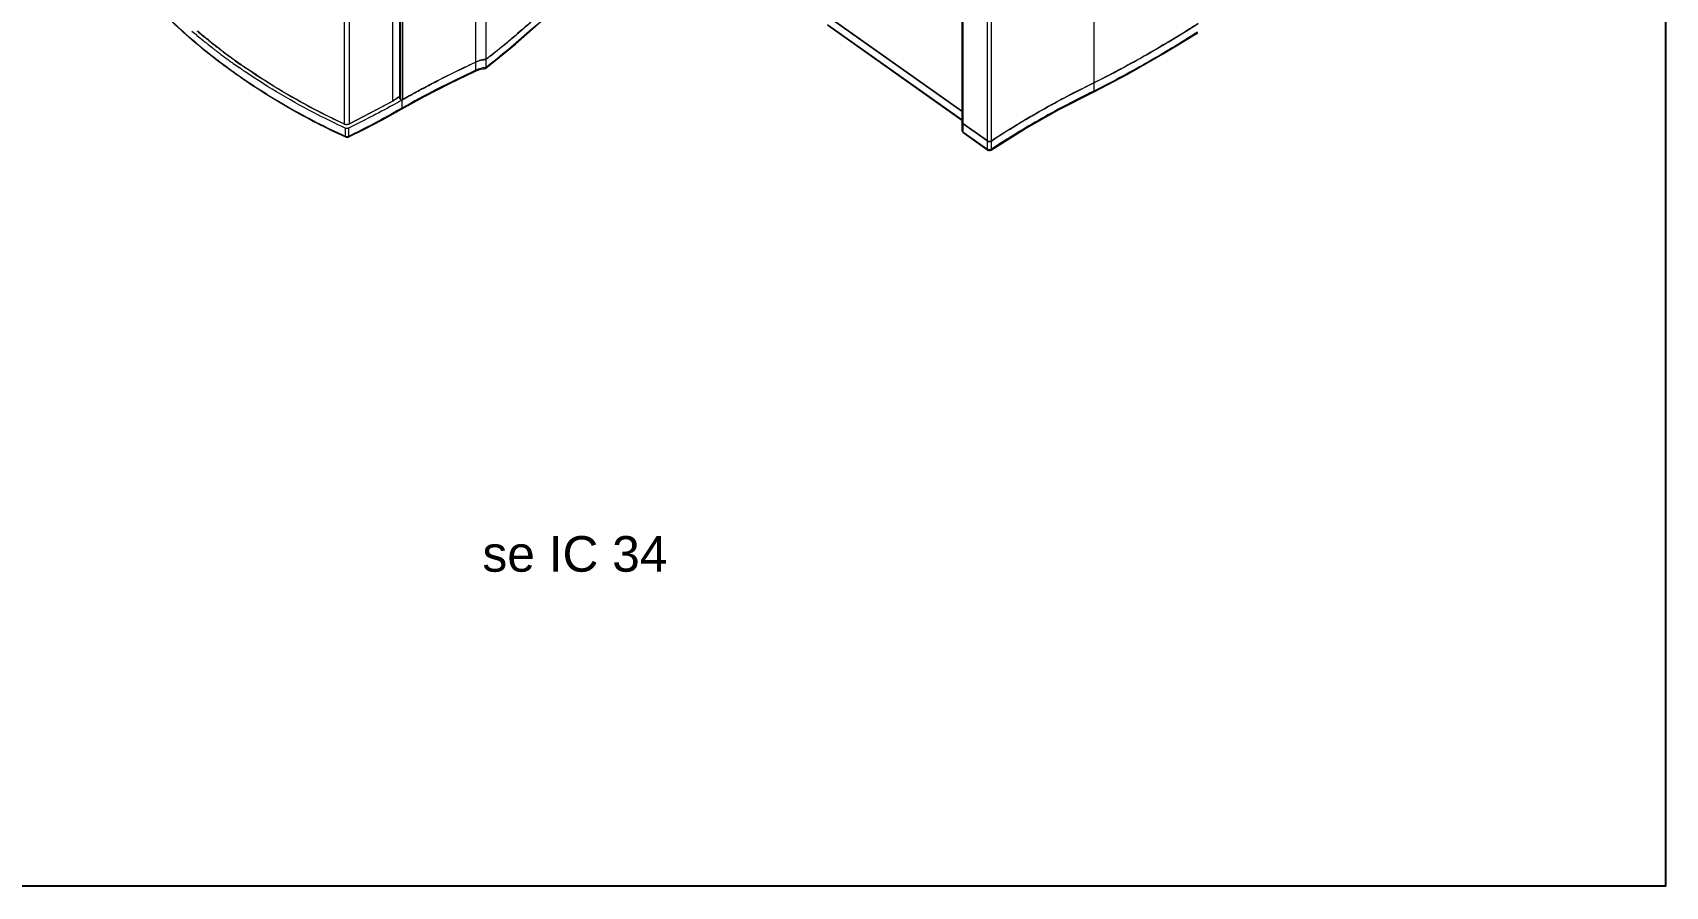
# Model space of a CAD drawing. Header units: millimetres. Extents: x 1177 to 2514, y 93 to 1038.
# Drawn here: x 1894 to 2514, y 93 to 417 of the extents above; entities that cross this region are included whole.
import ezdxf

# ---------------------------------------------------------------- set-up
doc = ezdxf.new("R2010")
doc.units = ezdxf.units.MM
doc.header["$LTSCALE"] = 0.1
doc.layers.get('0').update_dxf_attribs({"lineweight": 13})
doc.layers.add('图框', color=7, linetype='Continuous')
doc.styles.get("Standard").update_dxf_attribs({"font": 'arial.ttf'})

# ---------------------------------------------------------------- blocks, each defined once
blk = doc.blocks.new('A4-H')
at = {"layer": '图框'}
blk.add_lwpolyline([(0, 210.02), (297, 210.02), (297, 0), (0, 0)], close=True, dxfattribs=at)

msp = doc.modelspace()

# ---------------------------------------------------------------- linework, layer by layer
for p, q in [((2062.26, 406.07), (2062.26, 858.07)), ((2066, 859.03), (2066, 407.03)), ((2296.85, 850.15), (2296.85, 395.04)), ((2033.28, 843.18), (2033.28, 392.22)), ((2033.75, 391.88), (2033.75, 843.44)), ((2034.49, 391.86), (2034.49, 843.86)), ((2030.77, 391.24), (2030.77, 841.79)), ((2246.74, 838.41), (2246.74, 383.3)), ((2247.06, 837.86), (2247.06, 382.75)), ((2012.33, 382.53), (2012.33, 833.17)), ((2014.22, 382.57), (2014.22, 833.14)), ((2256.43, 373.02), (2256.43, 828.13)), ((2257.95, 376.11), (2257.95, 828.11)), ((2194.95, 424), (2246.74, 387.38)), ((2246.74, 387.38), (2195.73, 423.45)), ((1959.02, 415.68), (1958.7, 415.94)), ((1959.09, 415.76), (1958.77, 416.02)), ((1959.34, 415.42), (1959.02, 415.68)), ((1959.4, 415.5), (1959.09, 415.76)), ((2078.09, 416.9), (2077.48, 416.39)), ((2078.09, 416.9), (2077.49, 416.39)), ((2195.73, 420.34), (2246.74, 384.27)), ((2195.87, 419.99), (2246.74, 384.02)), ((1960.04, 413.16), (1959.74, 413.4)), ((1960.35, 414.59), (1960.16, 414.74)), ((1960.55, 414.56), (1960.23, 414.82)), ((1960.8, 414.23), (1960.35, 414.59)), ((1960.87, 414.31), (1960.55, 414.56)), ((1962.42, 411.28), (1962.08, 411.55)), ((1963.19, 412.33), (1962.91, 412.55)), ((1963.26, 412.4), (1962.97, 412.63)), ((1964.19, 411.67), (1963.76, 412.01)), ((1964.27, 409.85), (1963.92, 410.12)), ((1964.44, 411.48), (1964.19, 411.67)), ((1964.72, 411.14), (1964.29, 411.47)), ((1964.95, 411.08), (1964.44, 411.48)), ((1964.94, 410.97), (1964.72, 411.14)), ((1965.19, 410.78), (1964.94, 410.97)), ((1965.32, 410.8), (1964.95, 411.08)), ((2323.22, 412.54), (2322.58, 412.16)), ((2323.22, 412.54), (2322.58, 412.16)), ((1968.46, 406.73), (1968.27, 406.87)), ((1969.04, 407.9), (1968.79, 408.08)), ((1969.1, 407.97), (1968.85, 408.15)), ((1969.38, 407.65), (1969.04, 407.9)), ((1969.44, 407.72), (1969.1, 407.97)), ((1970.14, 405.52), (1969.68, 405.85)), ((1970.56, 406.8), (1970.29, 406.99)), ((1970.49, 406.95), (1970.34, 407.06)), ((1970.93, 406.63), (1970.49, 406.95)), ((1970.88, 406.56), (1970.56, 406.8)), ((1972.85, 403.61), (1972.37, 403.94)), ((1973.36, 403.26), (1972.85, 403.61)), ((1973.5, 404.71), (1973.07, 405.01)), ((1973.55, 404.78), (1973.12, 405.08)), ((1974.44, 404.06), (1974.03, 404.34)), ((1974.37, 404.21), (1974.08, 404.41)), ((1975.26, 403.5), (1975.07, 403.63)), ((1975.3, 403.57), (1975.11, 403.69)), ((1975.51, 403.33), (1975.26, 403.5)), ((1975.55, 403.39), (1975.3, 403.57)), ((2062.26, 402.96), (2062.01, 402.84)), ((2062.26, 402.96), (2062.01, 402.84)), ((2062.26, 402.96), (2062.26, 406.07)), ((2065.91, 403.62), (2065.85, 403.6)), ((2066.09, 407.1), (2066, 407.03)), ((2066.09, 407.1), (2066, 407.03)), ((2066, 407.03), (2066, 403.92)), ((2309.84, 404.95), (2309.21, 404.6)), ((2309.84, 404.94), (2309.22, 404.6)), ((1974.71, 402.33), (1974.37, 402.56)), ((2062.12, 402.61), (2062.12, 402.61)), ((2296.88, 398.17), (2296.85, 398.15)), ((2296.88, 398.17), (2296.85, 398.15)), ((2030.77, 391.24), (2014.22, 382.57)), ((2031.01, 391.3), (2014.44, 382.62)), ((2033.28, 393.01), (2030.77, 391.24)), ((2030.77, 391.24), (2031.01, 391.3)), ((2033.28, 392.91), (2031.01, 391.3)), ((2033.75, 391.88), (2033.28, 392.22)), ((2034.48, 391.86), (2034.1, 391.64)), ((2034.49, 391.85), (2034.1, 391.64)), ((2034.1, 391.64), (2034.1, 388.53)), ((2284.57, 391.92), (2284.08, 391.65)), ((2284.57, 391.91), (2284.08, 391.65)), ((2296.85, 395.04), (2296.59, 394.91)), ((2296.85, 395.04), (2296.59, 394.92)), ((2296.7, 394.69), (2296.7, 394.69)), ((2034.1, 388.53), (2033.84, 388.38)), ((2034.1, 388.53), (2033.84, 388.38)), ((2033.95, 388.18), (2033.95, 388.18)), ((2271.46, 384.54), (2270.96, 384.24)), ((2271.47, 384.54), (2270.97, 384.23)), ((2012.13, 382.58), (2012.33, 382.53)), ((2012.7, 380.99), (2012.38, 381.14)), ((2012.7, 377.88), (2012.7, 380.99)), ((2014.2, 381.13), (2013.92, 381)), ((2013.92, 381), (2013.92, 377.88)), ((2014.44, 382.62), (2014.22, 382.57)), ((2246.74, 383.3), (2246.74, 380.19)), ((2256.43, 376.13), (2247.06, 382.75)), ((2247.06, 382.75), (2256.43, 376.13)), ((2247.06, 382.75), (2247.06, 379.64)), ((2247.06, 379.64), (2256.43, 373.02)), ((2247.21, 379.29), (2256.57, 372.67)), ((2013.78, 377.53), (2013.78, 377.54)), ((2257.81, 372.65), (2257.81, 372.65)), ((2257.95, 373), (2257.95, 376.11))]:
    msp.add_line(p, q)
for points in [[(2065.91, 403.62), (2077.3, 412.88), (2088.07, 422.36), (2097.77, 431.64)], [(2296.7, 394.69), (2309.78, 401.52), (2323.19, 409.14), (2336.3, 417.2)], [(2062.12, 402.61), (2062.96, 402.96), (2064.09, 403.32), (2065.21, 403.54), (2065.85, 403.6)], [(2033.95, 388.18), (2042.47, 392.86), (2052.04, 397.77), (2062.12, 402.61)], [(2257.81, 372.65), (2270.56, 380.63), (2283.71, 388.08), (2296.7, 394.69)], [(2013.78, 377.53), (2019.9, 380.55), (2026.8, 384.2), (2033.95, 388.18)]]:
    msp.add_lwpolyline(points)
for centre, radius, start, end in [((2095.9, 582.63), 217.2, 229.36883, 230.67944), ((2096.16, 582.23), 215.75, 229.63095, 230.42143), ((2096.06, 581.69), 215.16, 229.55833, 230.35061), ((2097.89, 584.33), 218.47, 230.63831, 230.91833), ((2097.79, 583.79), 217.88, 230.56798, 230.84864), ((1831.14, 707.41), 381.29, 308.03767, 310.24717), ((2097.88, 585.05), 220.33, 230.67853, 231.17313), ((2099.8, 587.44), 223.39, 231.27345, 231.93932), ((2099.8, 586.7), 221.51, 231.13347, 231.83041), ((2099.71, 586.16), 220.93, 231.06428, 231.7628), ((2101.01, 588.98), 225.35, 232.04903, 232.2086), ((2101.63, 589.78), 226.36, 232.20872, 232.52878), ((2100.96, 588.17), 223.38, 231.92307, 232.08796), ((2100.86, 587.63), 222.8, 231.85567, 232.02094), ((2101.4, 588.73), 224.1, 232.08797, 232.27833), ((2102.8, 591.32), 228.3, 232.6409, 233.01899), ((2102.61, 590.3), 226.08, 232.56742, 232.76061), ((2102.54, 589.79), 225.53, 232.52592, 232.69499), ((2103.06, 590.91), 226.84, 232.76058, 232.91655), ((2102.96, 590.35), 226.23, 232.69498, 232.85129), ((2104.46, 592.77), 229.17, 232.91797, 233.69962), ((2104.37, 592.21), 228.56, 232.85272, 233.63607), ((2104.56, 593.65), 231.22, 233.02047, 233.88272), ((2106.05, 595.71), 233.76, 233.94167, 234.3112), ((2106.13, 595.04), 231.98, 233.88087, 234.15808), ((2106.03, 594.47), 231.38, 233.81771, 234.09552), ((2107.81, 598.17), 236.79, 234.4509, 235.11137), ((2107.9, 597.51), 235.03, 234.33789, 234.99241), ((2107.81, 596.95), 234.43, 234.27572, 234.93166), ((2109.65, 600.81), 240.01, 235.39986, 235.6917), ((2109.09, 599.21), 237.1, 235.11973, 235.27394), ((2109.01, 598.65), 236.51, 235.05925, 235.2138), ((2109.68, 599.62), 237.69, 235.30011, 235.51816), ((2109.81, 600.25), 238.36, 235.39392, 235.57762), ((2251.92, -2.13), 450.11, 114.91979, 115.23573), ((2066.95, 396.23), 10.9, 107.81129, 108.59625), ((2066.14, 397.47), 6.46, 91.27319, 92.89001), ((2216.58, 68.95), 370.72, 117.3474, 117.98674), ((1833.87, 742.81), 404.24, 299.14962, 299.69105), ((2187.83, 121.92), 310.45, 119.08029, 119.60093), ((2200.17, 99.65), 335.92, 118.30242, 119.07313), ((2208.78, 83.68), 354.05, 117.99085, 118.30386), ((2013.11, 384.67), 2.31, 245.01114, 249.91457), ((2013.22, 385.03), 2.69, 258.56797, 260.56211), ((2013.24, 385.16), 2.82, 260.60259, 271.01107), ((2247.84, 380.19), 1.1, 180.06345, 234.76407), ((2013.31, 378.53), 1.1, 245.30102, 295.41424), ((2257.2, 373.57), 1.1, 234.73717, 303.31892)]:
    msp.add_arc(centre, radius, start, end)
for points, knots in [([(2066, 407.03), (2071.73, 411.51), (2082.64, 420.55), (2093.02, 430.21), (2097.89, 435.08)], [0, 0, 0, 0, 0.513352, 1, 1, 1, 1]), ([(2012.85, 377.53), (2005.46, 380.93), (1991.2, 388.24), (1971.24, 400.91), (1953.23, 415), (1942.46, 425.42), (1937.49, 430.82)], [0, 0, 0, 0, 0.262568, 0.516999, 0.762845, 1, 1, 1, 1]), ([(1937.59, 430.92), (1942.54, 425.55), (1953.28, 415.18), (1968.12, 403.6), (1980.94, 395.01), (1994.6, 386.77), (2005.35, 381.26), (2012.7, 377.88)], [0, 0, 0, 0, 0.237046, 0.482853, 0.609055, 0.737371, 1, 1, 1, 1]), ([(2097.66, 431.75), (2095.29, 429.38), (2090.36, 424.63), (2082.62, 417.63), (2074.48, 410.68), (2068.86, 406.16), (2066, 403.92)], [0, 0, 0, 0, 0.238482, 0.486876, 0.741836, 1, 1, 1, 1]), ([(2088.22, 425.84), (2087.4, 425.09), (2084.07, 422.06), (2080.68, 419.09), (2078.09, 416.9)], [0, 0, 0, 0, 0.246604, 1, 1, 1, 1]), ([(2296.85, 398.15), (2303.6, 401.53), (2317.02, 408.72), (2330.06, 416.57), (2336.51, 420.7)], [0, 0, 0, 0, 0.496283, 1, 1, 1, 1]), ([(2336.19, 417.38), (2332.99, 415.34), (2326.53, 411.34), (2316.7, 405.59), (2306.81, 400.14), (2300.16, 396.7), (2296.85, 395.04)], [0, 0, 0, 0, 0.251147, 0.503801, 0.754555, 1, 1, 1, 1]), ([(2336.44, 420.66), (2335.36, 419.97), (2330.99, 417.2), (2326.57, 414.51), (2323.22, 412.54)], [0, 0, 0, 0, 0.248444, 1, 1, 1, 1]), ([(2322.58, 412.16), (2321.53, 411.54), (2317.31, 409.08), (2313.05, 406.69), (2309.84, 404.94)], [0, 0, 0, 0, 0.250809, 1, 1, 1, 1]), ([(2012.13, 382.58), (2008.89, 384.09), (1996.28, 390.27), (1984.15, 397.43), (1975.51, 403.33)], [0, 0, 0, 0, 0.25524, 1, 1, 1, 1]), ([(2012.33, 382.53), (2009.07, 384.06), (1996.41, 390.27), (1984.23, 397.47), (1975.55, 403.39)], [0, 0, 0, 0, 0.255275, 1, 1, 1, 1]), ([(2040.9, 395.4), (2042.6, 396.31), (2049.63, 400.03), (2056.79, 403.53), (2062.26, 406.07)], [0, 0, 0, 0, 0.241342, 1, 1, 1, 1]), ([(2060.01, 405.02), (2059.34, 404.7), (2056.66, 403.43), (2053.99, 402.13), (2052, 401.14)], [0, 0, 0, 0, 0.25195, 1, 1, 1, 1]), ([(2062.26, 402.96), (2062.26, 402.92), (2062.26, 402.85), (2062.24, 402.74), (2062.19, 402.66), (2062.15, 402.62), (2062.12, 402.61)], [0, 0, 0, 0, 0.299775, 0.566859, 0.796504, 1, 1, 1, 1]), ([(2062.26, 406.07), (2062.88, 406.36), (2064.1, 406.8), (2065.39, 407.02), (2066, 407.03)], [0, 0, 0, 0, 0.528366, 1, 1, 1, 1]), ([(2063.48, 406.56), (2063.38, 406.52), (2062.96, 406.38), (2062.56, 406.21), (2062.26, 406.07)], [0, 0, 0, 0, 0.246771, 1, 1, 1, 1]), ([(2065.82, 403.92), (2065.23, 403.89), (2064.01, 403.67), (2062.85, 403.23), (2062.26, 402.96)], [0, 0, 0, 0, 0.474102, 1, 1, 1, 1]), ([(2064.82, 406.91), (2064.72, 406.89), (2064.32, 406.81), (2063.92, 406.7), (2063.62, 406.6)], [0, 0, 0, 0, 0.242867, 1, 1, 1, 1]), ([(2066, 407.03), (2065.9, 407.03), (2065.51, 407.01), (2065.12, 406.96), (2064.82, 406.91)], [0, 0, 0, 0, 0.2392, 1, 1, 1, 1]), ([(2066, 403.92), (2066, 403.86), (2065.99, 403.75), (2065.94, 403.65), (2065.91, 403.62)], [0, 0, 0, 0, 0.607637, 1, 1, 1, 1]), ([(2309.22, 404.6), (2308.19, 404.04), (2304.1, 401.85), (2299.98, 399.72), (2296.88, 398.17)], [0, 0, 0, 0, 0.252959, 1, 1, 1, 1]), ([(2012.38, 381.14), (2009.04, 382.68), (1996.07, 388.98), (1983.59, 396.3), (1974.71, 402.33)], [0, 0, 0, 0, 0.255333, 1, 1, 1, 1]), ([(2062.01, 402.84), (2057.11, 400.56), (2047.7, 395.98), (2038.49, 391.03), (2034.1, 388.53)], [0, 0, 0, 0, 0.517186, 1, 1, 1, 1]), ([(2052, 401.14), (2051.52, 400.9), (2049.6, 399.95), (2047.7, 398.98), (2046.28, 398.24)], [0, 0, 0, 0, 0.252331, 1, 1, 1, 1]), ([(2257.95, 376.11), (2264.21, 380.23), (2276.95, 387.99), (2290.16, 394.93), (2296.85, 398.15)], [0, 0, 0, 0, 0.502208, 1, 1, 1, 1]), ([(2296.85, 398.15), (2295.82, 397.66), (2291.7, 395.65), (2287.62, 393.54), (2284.57, 391.92)], [0, 0, 0, 0, 0.247241, 1, 1, 1, 1]), ([(2033.75, 391.88), (2033.77, 391.87), (2033.84, 391.83), (2033.92, 391.8), (2033.98, 391.79)], [0, 0, 0, 0, 0.23711, 1, 1, 1, 1]), ([(2033.98, 391.79), (2034.02, 391.78), (2034.19, 391.76), (2034.38, 391.79), (2034.49, 391.86)], [0, 0, 0, 0, 0.256837, 1, 1, 1, 1]), ([(2034.49, 391.86), (2035.01, 392.15), (2037.14, 393.35), (2039.28, 394.53), (2040.9, 395.4)], [0, 0, 0, 0, 0.244948, 1, 1, 1, 1]), ([(2296.59, 394.92), (2293.29, 393.33), (2286.71, 390), (2276.95, 384.68), (2267.33, 379.02), (2261.05, 375.04), (2257.95, 373)], [0, 0, 0, 0, 0.246831, 0.497892, 0.750008, 1, 1, 1, 1]), ([(2284.08, 391.65), (2283.02, 391.08), (2278.78, 388.78), (2274.58, 386.38), (2271.46, 384.54)], [0, 0, 0, 0, 0.249216, 1, 1, 1, 1]), ([(2296.7, 394.69), (2296.73, 394.7), (2296.77, 394.74), (2296.81, 394.82), (2296.84, 394.92), (2296.85, 395), (2296.85, 395.04)], [0, 0, 0, 0, 0.19666, 0.420089, 0.686561, 1, 1, 1, 1]), ([(2033.84, 388.38), (2030.4, 386.42), (2023.82, 382.8), (2017.12, 379.4), (2013.92, 377.88)], [0, 0, 0, 0, 0.528191, 1, 1, 1, 1]), ([(2030.77, 389.76), (2027.92, 388.17), (2022.44, 385.2), (2016.87, 382.4), (2014.2, 381.13)], [0, 0, 0, 0, 0.524769, 1, 1, 1, 1]), ([(2034.1, 388.53), (2034.1, 388.49), (2034.1, 388.42), (2034.07, 388.32), (2034.03, 388.23), (2033.98, 388.19), (2033.95, 388.18)], [0, 0, 0, 0, 0.285867, 0.5473, 0.782168, 1, 1, 1, 1]), ([(2012.69, 382.4), (2012.66, 382.4), (2012.53, 382.43), (2012.41, 382.47), (2012.31, 382.5)], [0, 0, 0, 0, 0.253456, 1, 1, 1, 1]), ([(2013.92, 381), (2013.83, 380.95), (2013.44, 380.82), (2012.99, 380.86), (2012.7, 380.99)], [0, 0, 0, 0, 0.246956, 1, 1, 1, 1]), ([(2013.9, 382.42), (2013.85, 382.41), (2013.65, 382.36), (2013.44, 382.34), (2013.29, 382.34)], [0, 0, 0, 0, 0.247429, 1, 1, 1, 1]), ([(2014.44, 382.62), (2014.4, 382.6), (2014.22, 382.52), (2014.04, 382.45), (2013.9, 382.42)], [0, 0, 0, 0, 0.242798, 1, 1, 1, 1]), ([(2247.06, 382.75), (2246.97, 382.82), (2246.81, 382.98), (2246.74, 383.2), (2246.74, 383.3)], [0, 0, 0, 0, 0.52898, 1, 1, 1, 1]), ([(2246.74, 383.3), (2246.74, 383.2), (2246.81, 382.98), (2246.97, 382.82), (2247.06, 382.75)], [0, 0, 0, 0, 0.471035, 1, 1, 1, 1]), ([(2246.74, 380.19), (2246.74, 380.09), (2246.81, 379.87), (2246.97, 379.71), (2247.06, 379.64)], [0, 0, 0, 0, 0.470709, 1, 1, 1, 1]), ([(2247.06, 379.64), (2247.06, 379.57), (2247.08, 379.44), (2247.16, 379.33), (2247.21, 379.29)], [0, 0, 0, 0, 0.549302, 1, 1, 1, 1]), ([(2270.96, 384.24), (2269.85, 383.58), (2265.47, 380.95), (2261.15, 378.22), (2257.95, 376.11)], [0, 0, 0, 0, 0.251424, 1, 1, 1, 1]), ([(2012.85, 377.53), (2012.82, 377.54), (2012.76, 377.59), (2012.71, 377.71), (2012.7, 377.82), (2012.7, 377.88)], [0, 0, 0, 0, 0.192543, 0.540968, 1, 1, 1, 1]), ([(2012.7, 377.88), (2012.8, 377.83), (2013.19, 377.71), (2013.64, 377.75), (2013.92, 377.88)], [0, 0, 0, 0, 0.247795, 1, 1, 1, 1]), ([(2013.78, 377.54), (2013.8, 377.55), (2013.84, 377.58), (2013.89, 377.66), (2013.91, 377.77), (2013.92, 377.84), (2013.92, 377.88)], [0, 0, 0, 0, 0.194522, 0.416978, 0.684211, 1, 1, 1, 1]), ([(2257.95, 376.11), (2257.84, 376.04), (2257.59, 375.94), (2257.18, 375.89), (2256.78, 375.95), (2256.53, 376.06), (2256.43, 376.13)], [0, 0, 0, 0, 0.242328, 0.501605, 0.759997, 1, 1, 1, 1]), ([(2256.43, 376.13), (2256.64, 375.98), (2257.18, 375.84), (2257.73, 375.97), (2257.95, 376.11)], [0, 0, 0, 0, 0.498301, 1, 1, 1, 1]), ([(2257.95, 373), (2257.84, 372.93), (2257.59, 372.82), (2257.18, 372.78), (2256.78, 372.83), (2256.53, 372.95), (2256.43, 373.02)], [0, 0, 0, 0, 0.242318, 0.50163, 0.760041, 1, 1, 1, 1]), ([(2256.43, 373.02), (2256.43, 372.95), (2256.44, 372.82), (2256.52, 372.71), (2256.57, 372.67)], [0, 0, 0, 0, 0.549297, 1, 1, 1, 1]), ([(2257.81, 372.65), (2257.83, 372.67), (2257.88, 372.71), (2257.94, 372.83), (2257.95, 372.93), (2257.95, 373)], [0, 0, 0, 0, 0.226893, 0.465684, 1, 1, 1, 1])]:
    msp.add_open_spline(points, degree=3, knots=knots)

# ---------------------------------------------------------------- block references
at = {"layer": '图框', "xscale": 4.49946432, "yscale": 4.49946432, "zscale": 4.49946432}
msp.add_blockref('A4-H', (1177.46, 93.43), dxfattribs=at)

# ---------------------------------------------------------------- texts
at = {"layer": '图框', "insert": (2099.85, 219.41), "char_height": 13.498, "width": 287.9657, "attachment_point": 5}
msp.add_mtext('se IC 34', dxfattribs=at)

doc.saveas('drawing.dxf')
